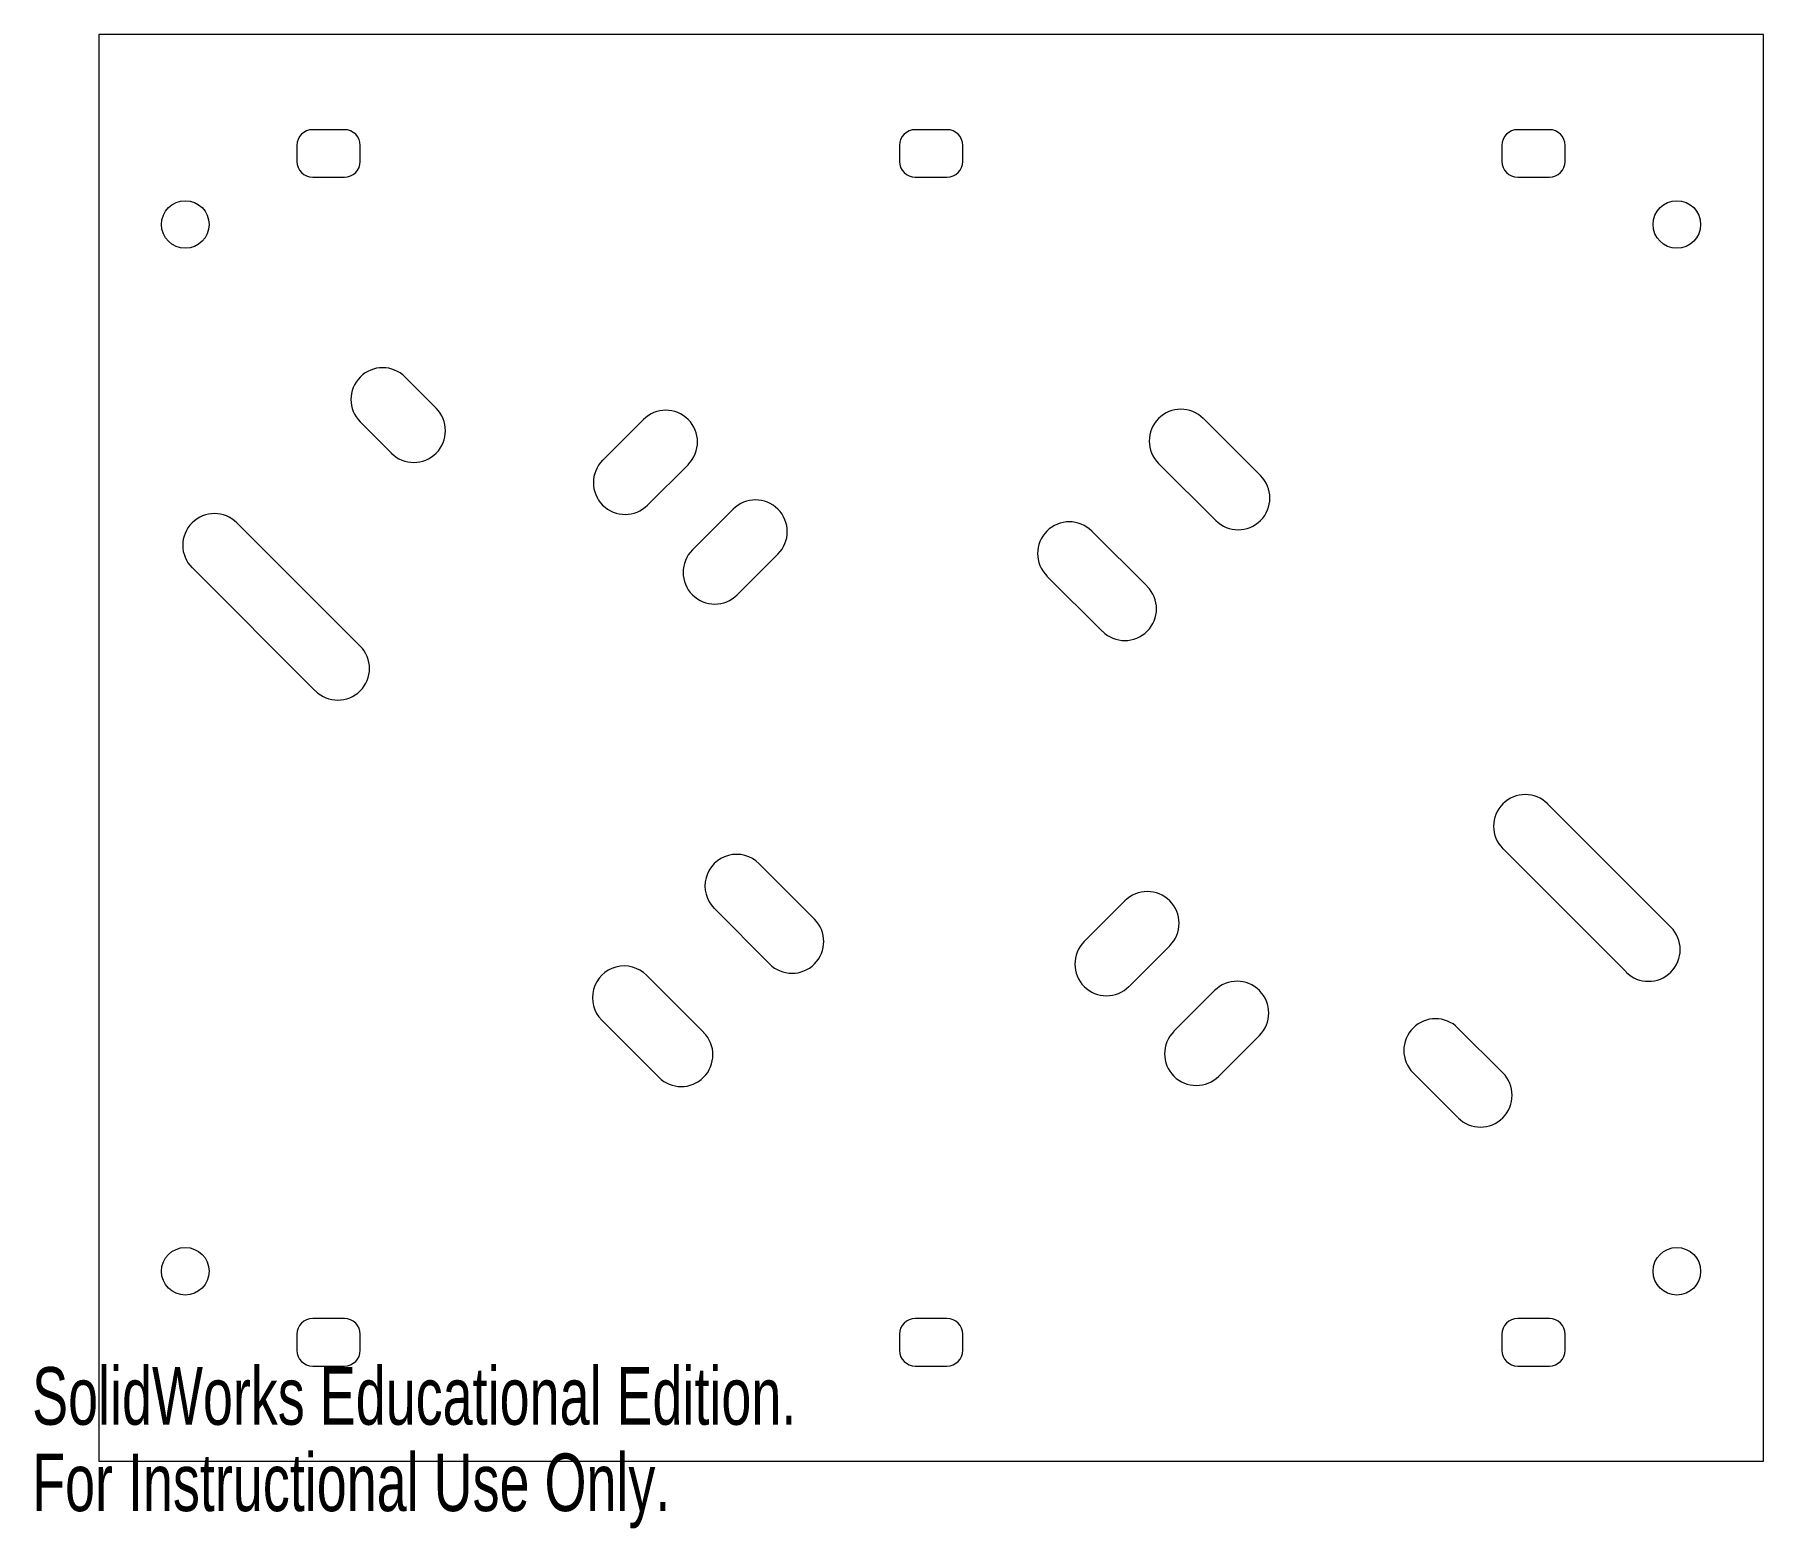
# Model space of a CAD drawing. Header units: millimetres. Extents: x 0 to 109, y 0 to 94.
import ezdxf

# ---------------------------------------------------------------- set-up
doc = ezdxf.new("R2010")
doc.units = ezdxf.units.MM
doc.styles.add('SLDTEXTSTYLE0', font='TXT', dxfattribs={"width": 0.7})

msp = doc.modelspace()

# ---------------------------------------------------------------- linework, layer by layer
at = {"color": 7, "linetype": 'Continuous', "lineweight": 15}
for p, q in [((109.2, 94.2), (4.2, 94.2)), ((4.2, 94.2), (4.2, 4.2)), ((109.2, 4.2), (109.2, 94.2)), ((19.7, 88.2), (17.7, 88.2)), ((57.7, 88.2), (55.7, 88.2)), ((95.7, 88.2), (93.7, 88.2)), ((16.7, 87.2), (16.7, 86.2)), ((20.7, 86.2), (20.7, 87.2)), ((54.7, 87.2), (54.7, 86.2)), ((58.7, 86.2), (58.7, 87.2)), ((92.7, 87.2), (92.7, 86.2)), ((96.7, 86.2), (96.7, 87.2)), ((17.7, 85.2), (19.7, 85.2)), ((55.7, 85.2), (57.7, 85.2)), ((93.7, 85.2), (95.7, 85.2)), ((23.52, 72.59), (25.48, 70.63)), ((35.99, 67.34), (38.56, 69.91)), ((73.88, 69.97), (77.48, 66.38)), ((22.66, 67.8), (20.69, 69.76)), ((41.39, 67.08), (38.82, 64.51)), ((74.66, 63.54), (71.05, 67.14)), ((12.91, 63.4), (20.69, 55.62)), ((41.65, 61.69), (44.22, 64.25)), ((66.83, 62.87), (70.33, 59.39)), ((47.05, 61.43), (44.48, 58.86)), ((17.86, 52.79), (10.09, 60.57)), ((67.5, 56.56), (64.01, 60.04)), ((95.59, 45.67), (103.37, 37.89)), ((100.54, 35.06), (92.76, 42.84)), ((45.86, 41.89), (49.34, 38.4)), ((66.36, 36.98), (68.92, 39.55)), ((46.51, 35.57), (43.03, 39.07)), ((71.75, 36.72), (69.19, 34.15)), ((38.76, 34.85), (42.36, 31.24)), ((72.01, 31.32), (74.58, 33.89)), ((39.52, 28.42), (35.93, 32.02)), ((77.41, 31.06), (74.84, 28.49)), ((89.93, 31.52), (92.76, 28.69)), ((89.93, 25.87), (87.11, 28.69)), ((19.7, 13.2), (17.7, 13.2)), ((57.7, 13.2), (55.7, 13.2)), ((95.7, 13.2), (93.7, 13.2)), ((16.7, 12.2), (16.7, 11.2)), ((20.7, 11.2), (20.7, 12.2)), ((54.7, 12.2), (54.7, 11.2)), ((58.7, 11.2), (58.7, 12.2)), ((92.7, 12.2), (92.7, 11.2)), ((96.7, 11.2), (96.7, 12.2)), ((17.7, 10.2), (19.7, 10.2)), ((55.7, 10.2), (57.7, 10.2)), ((93.7, 10.2), (95.7, 10.2)), ((4.2, 4.2), (109.2, 4.2))]:
    msp.add_line(p, q, dxfattribs=at)
for centre in [(9.66, 82.22), (103.74, 82.22), (9.66, 16.18), (103.74, 16.18)]:
    msp.add_circle(centre, 1.5, dxfattribs=at)
for centre, radius, start, end in [((17.7, 87.2), 1, 90, 180), ((19.7, 87.2), 1, 0, 90), ((55.7, 87.2), 1, 90, 180), ((57.7, 87.2), 1, 0, 90), ((93.7, 87.2), 1, 90, 180), ((95.7, 87.2), 1, 0, 90), ((17.7, 86.2), 1, 180, 270), ((19.7, 86.2), 1, 270, 0), ((55.7, 86.2), 1, 180, 270), ((57.7, 86.2), 1, 270, 0), ((93.7, 86.2), 1, 180, 270), ((95.7, 86.2), 1, 270, 0), ((22.11, 71.18), 2, 45, 225), ((24.07, 69.21), 2, 225, 45), ((39.97, 68.5), 2, 315, 135), ((72.46, 68.56), 2, 45.0673, 225.0673), ((37.4, 65.93), 2, 135, 315), ((76.07, 64.96), 2, 225.0673, 45.0673), ((45.63, 62.84), 2, 315, 135), ((11.5, 61.98), 2, 45, 225), ((65.42, 61.46), 2, 45.0673, 225.0673), ((43.06, 60.27), 2, 135, 315), ((68.92, 57.97), 2, 225.0673, 45.0673), ((19.28, 54.21), 2, 225, 45), ((94.18, 44.25), 2, 45, 225), ((44.44, 40.48), 2, 44.9327, 224.9327), ((70.34, 38.13), 2, 315, 135), ((47.93, 36.98), 2, 224.9327, 44.9327), ((101.95, 36.47), 2, 225, 45), ((67.77, 35.56), 2, 135, 315), ((37.34, 33.44), 2, 44.9327, 224.9327), ((76, 32.47), 2, 315, 135), ((88.52, 30.11), 2, 45, 225), ((40.94, 29.83), 2, 224.9327, 44.9327), ((73.43, 29.9), 2, 135, 315), ((91.35, 27.28), 2, 225, 45), ((17.7, 12.2), 1, 90, 180), ((19.7, 12.2), 1, 0, 90), ((55.7, 12.2), 1, 90, 180), ((57.7, 12.2), 1, 0, 90), ((93.7, 12.2), 1, 90, 180), ((95.7, 12.2), 1, 0, 90), ((17.7, 11.2), 1, 180, 270), ((19.7, 11.2), 1, 270, 0), ((55.7, 11.2), 1, 180, 270), ((57.7, 11.2), 1, 270, 0), ((93.7, 11.2), 1, 180, 270), ((95.7, 11.2), 1, 270, 0)]:
    msp.add_arc(centre, radius, start, end, dxfattribs=at)

# ---------------------------------------------------------------- texts
at = {"color": 7, "linetype": 'Continuous', "char_height": 3.633, "attachment_point": 1, "style": 'SLDTEXTSTYLE0'}
for s, insert in [('SolidWorks Educational Edition.', (0, 10.13)), ('For Instructional Use Only.', (0, 4.68))]:
    msp.add_mtext(s, dxfattribs=dict(at, insert=insert))

doc.saveas('drawing.dxf')
